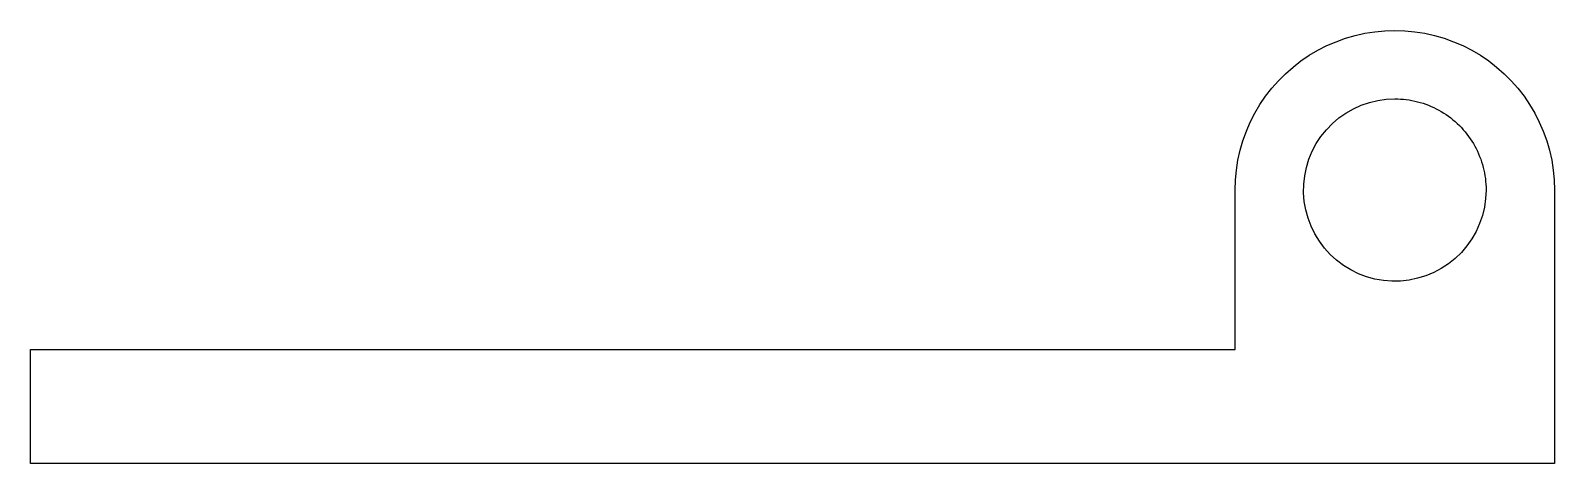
# Model space of a CAD drawing. Header units: metres. Extents: x -45.9 to 20.9, y 0 to 19.
import ezdxf

# ---------------------------------------------------------------- set-up
doc = ezdxf.new("R2010")
doc.units = ezdxf.units.M

msp = doc.modelspace()

# ---------------------------------------------------------------- linework, layer by layer
for points in [[(6.9, 12), (6.914, 12.44), (6.955, 12.877), (7.024, 13.312), (7.12, 13.741), (7.243, 14.163), (7.392, 14.577), (7.566, 14.98), (7.766, 15.372), (7.99, 15.751), (8.237, 16.114), (8.506, 16.462), (8.797, 16.792), (9.108, 17.103), (9.438, 17.394), (9.786, 17.663), (10.149, 17.91), (10.528, 18.134), (10.92, 18.334), (11.323, 18.508), (11.737, 18.657), (12.159, 18.78), (12.588, 18.876), (13.023, 18.945), (13.46, 18.986), (13.9, 19), (14.34, 18.986), (14.777, 18.945), (15.212, 18.876), (15.641, 18.78), (16.063, 18.657), (16.477, 18.508), (16.88, 18.334), (17.272, 18.134), (17.651, 17.91), (18.014, 17.663), (18.362, 17.394), (18.692, 17.103), (19.003, 16.792), (19.294, 16.462), (19.563, 16.114), (19.81, 15.751), (20.034, 15.372), (20.234, 14.98), (20.408, 14.577), (20.557, 14.163), (20.68, 13.741), (20.776, 13.312), (20.845, 12.877), (20.886, 12.44), (20.9, 12)], [(17.9, 12), (17.882, 11.624), (17.829, 11.25), (17.741, 10.884), (17.619, 10.528), (17.464, 10.184), (17.277, 9.857), (17.061, 9.548), (16.816, 9.262), (16.545, 9), (16.251, 8.764), (15.936, 8.557), (15.603, 8.381), (15.255, 8.236), (14.895, 8.126), (14.526, 8.049), (14.151, 8.008), (13.774, 8.002), (13.399, 8.032), (13.027, 8.096), (12.664, 8.196), (12.311, 8.329), (11.973, 8.495), (11.652, 8.692), (11.35, 8.918), (11.072, 9.172), (10.818, 9.45), (10.592, 9.752), (10.395, 10.073), (10.229, 10.411), (10.096, 10.764), (9.996, 11.127), (9.932, 11.499), (9.902, 11.874), (9.908, 12.251), (9.949, 12.626), (10.026, 12.995), (10.136, 13.355), (10.281, 13.703), (10.457, 14.036), (10.664, 14.351), (10.9, 14.645), (11.162, 14.916), (11.448, 15.161), (11.757, 15.377), (12.084, 15.564), (12.428, 15.719), (12.784, 15.841), (13.15, 15.929), (13.524, 15.982), (13.9, 16)], [(13.9, 16), (14.026, 15.998), (14.151, 15.992), (14.276, 15.982), (14.401, 15.968), (14.526, 15.951), (14.65, 15.929), (14.773, 15.904), (14.895, 15.874), (15.016, 15.841), (15.136, 15.804), (15.255, 15.764), (15.372, 15.719), (15.489, 15.671), (15.603, 15.619), (15.716, 15.564), (15.827, 15.505), (15.936, 15.443), (16.043, 15.377), (16.148, 15.308), (16.251, 15.236), (16.352, 15.161), (16.45, 15.082), (16.545, 15), (16.638, 14.916), (16.728, 14.828), (16.816, 14.738), (16.9, 14.645), (16.982, 14.55), (17.061, 14.452), (17.136, 14.351), (17.208, 14.248), (17.277, 14.143), (17.343, 14.036), (17.405, 13.927), (17.464, 13.816), (17.519, 13.703), (17.571, 13.589), (17.619, 13.472), (17.664, 13.355), (17.704, 13.236), (17.741, 13.116), (17.774, 12.995), (17.804, 12.873), (17.829, 12.75), (17.851, 12.626), (17.868, 12.501), (17.882, 12.376), (17.892, 12.251), (17.898, 12.126), (17.9, 12)], [(6.9, 5), (6.9, 5.14), (6.9, 5.28), (6.9, 5.42), (6.9, 5.56), (6.9, 5.7), (6.9, 5.84), (6.9, 5.98), (6.9, 6.12), (6.9, 6.26), (6.9, 6.4), (6.9, 6.54), (6.9, 6.68), (6.9, 6.82), (6.9, 6.96), (6.9, 7.1), (6.9, 7.24), (6.9, 7.38), (6.9, 7.52), (6.9, 7.66), (6.9, 7.8), (6.9, 7.94), (6.9, 8.08), (6.9, 8.22), (6.9, 8.36), (6.9, 8.5), (6.9, 8.64), (6.9, 8.78), (6.9, 8.92), (6.9, 9.06), (6.9, 9.2), (6.9, 9.34), (6.9, 9.48), (6.9, 9.62), (6.9, 9.76), (6.9, 9.9), (6.9, 10.04), (6.9, 10.18), (6.9, 10.32), (6.9, 10.46), (6.9, 10.6), (6.9, 10.74), (6.9, 10.88), (6.9, 11.02), (6.9, 11.16), (6.9, 11.3), (6.9, 11.44), (6.9, 11.58), (6.9, 11.72), (6.9, 11.86), (6.9, 12)], [(6.9, 5), (6.9, 5.14), (6.9, 5.28), (6.9, 5.42), (6.9, 5.56), (6.9, 5.7), (6.9, 5.84), (6.9, 5.98), (6.9, 6.12), (6.9, 6.26), (6.9, 6.4), (6.9, 6.54), (6.9, 6.68), (6.9, 6.82), (6.9, 6.96), (6.9, 7.1), (6.9, 7.24), (6.9, 7.38), (6.9, 7.52), (6.9, 7.66), (6.9, 7.8), (6.9, 7.94), (6.9, 8.08), (6.9, 8.22), (6.9, 8.36), (6.9, 8.5), (6.9, 8.64), (6.9, 8.78), (6.9, 8.92), (6.9, 9.06), (6.9, 9.2), (6.9, 9.34), (6.9, 9.48), (6.9, 9.62), (6.9, 9.76), (6.9, 9.9), (6.9, 10.04), (6.9, 10.18), (6.9, 10.32), (6.9, 10.46), (6.9, 10.6), (6.9, 10.74), (6.9, 10.88), (6.9, 11.02), (6.9, 11.16), (6.9, 11.3), (6.9, 11.44), (6.9, 11.58), (6.9, 11.72), (6.9, 11.86), (6.9, 12)], [(20.9, 12), (20.9, 11.76), (20.9, 11.52), (20.9, 11.28), (20.9, 11.04), (20.9, 10.8), (20.9, 10.56), (20.9, 10.32), (20.9, 10.08), (20.9, 9.84), (20.9, 9.6), (20.9, 9.36), (20.9, 9.12), (20.9, 8.88), (20.9, 8.64), (20.9, 8.4), (20.9, 8.16), (20.9, 7.92), (20.9, 7.68), (20.9, 7.44), (20.9, 7.2), (20.9, 6.96), (20.9, 6.72), (20.9, 6.48), (20.9, 6.24), (20.9, 6), (20.9, 5.76), (20.9, 5.52), (20.9, 5.28), (20.9, 5.04), (20.9, 4.8), (20.9, 4.56), (20.9, 4.32), (20.9, 4.08), (20.9, 3.84), (20.9, 3.6), (20.9, 3.36), (20.9, 3.12), (20.9, 2.88), (20.9, 2.64), (20.9, 2.4), (20.9, 2.16), (20.9, 1.92), (20.9, 1.68), (20.9, 1.44), (20.9, 1.2), (20.9, 0.96), (20.9, 0.72), (20.9, 0.48), (20.9, 0.24), (20.9, 0)], [(-45.9, 0), (-45.9, 0.1), (-45.9, 0.2), (-45.9, 0.3), (-45.9, 0.4), (-45.9, 0.5), (-45.9, 0.6), (-45.9, 0.7), (-45.9, 0.8), (-45.9, 0.9), (-45.9, 1), (-45.9, 1.1), (-45.9, 1.2), (-45.9, 1.3), (-45.9, 1.4), (-45.9, 1.5), (-45.9, 1.6), (-45.9, 1.7), (-45.9, 1.8), (-45.9, 1.9), (-45.9, 2), (-45.9, 2.1), (-45.9, 2.2), (-45.9, 2.3), (-45.9, 2.4), (-45.9, 2.5), (-45.9, 2.6), (-45.9, 2.7), (-45.9, 2.8), (-45.9, 2.9), (-45.9, 3), (-45.9, 3.1), (-45.9, 3.2), (-45.9, 3.3), (-45.9, 3.4), (-45.9, 3.5), (-45.9, 3.6), (-45.9, 3.7), (-45.9, 3.8), (-45.9, 3.9), (-45.9, 4), (-45.9, 4.1), (-45.9, 4.2), (-45.9, 4.3), (-45.9, 4.4), (-45.9, 4.5), (-45.9, 4.6), (-45.9, 4.7), (-45.9, 4.8), (-45.9, 4.9), (-45.9, 5)], [(-45.9, 5), (-44.844, 5), (-43.788, 5), (-42.732, 5), (-41.676, 5), (-40.62, 5), (-39.564, 5), (-38.508, 5), (-37.452, 5), (-36.396, 5), (-35.34, 5), (-34.284, 5), (-33.228, 5), (-32.172, 5), (-31.116, 5), (-30.06, 5), (-29.004, 5), (-27.948, 5), (-26.892, 5), (-25.836, 5), (-24.78, 5), (-23.724, 5), (-22.668, 5), (-21.612, 5), (-20.556, 5), (-19.5, 5), (-18.444, 5), (-17.388, 5), (-16.332, 5), (-15.276, 5), (-14.22, 5), (-13.164, 5), (-12.108, 5), (-11.052, 5), (-9.996, 5), (-8.94, 5), (-7.884, 5), (-6.828, 5), (-5.772, 5), (-4.716, 5), (-3.66, 5), (-2.604, 5), (-1.548, 5), (-0.492, 5), (0.564, 5), (1.62, 5), (2.676, 5), (3.732, 5), (4.788, 5), (5.844, 5), (6.9, 5)], [(-20, 5), (-19.462, 5), (-18.924, 5), (-18.386, 5), (-17.848, 5), (-17.31, 5), (-16.772, 5), (-16.234, 5), (-15.696, 5), (-15.158, 5), (-14.62, 5), (-14.082, 5), (-13.544, 5), (-13.006, 5), (-12.468, 5), (-11.93, 5), (-11.392, 5), (-10.854, 5), (-10.316, 5), (-9.778, 5), (-9.24, 5), (-8.702, 5), (-8.164, 5), (-7.626, 5), (-7.088, 5), (-6.55, 5), (-6.012, 5), (-5.474, 5), (-4.936, 5), (-4.398, 5), (-3.86, 5), (-3.322, 5), (-2.784, 5), (-2.246, 5), (-1.708, 5), (-1.17, 5), (-0.632, 5), (-0.094, 5), (0.444, 5), (0.982, 5), (1.52, 5), (2.058, 5), (2.596, 5), (3.134, 5), (3.672, 5), (4.21, 5), (4.748, 5), (5.286, 5), (5.824, 5), (6.362, 5), (6.9, 5)], [(20.9, 0), (19.564, 0), (18.228, 0), (16.892, 0), (15.556, 0), (14.22, 0), (12.884, 0), (11.548, 0), (10.212, 0), (8.876, 0), (7.54, 0), (6.204, 0), (4.868, 0), (3.532, 0), (2.196, 0), (0.86, 0), (-0.476, 0), (-1.812, 0), (-3.148, 0), (-4.484, 0), (-5.82, 0), (-7.156, 0), (-8.492, 0), (-9.828, 0), (-11.164, 0), (-12.5, 0), (-13.836, 0), (-15.172, 0), (-16.508, 0), (-17.844, 0), (-19.18, 0), (-20.516, 0), (-21.852, 0), (-23.188, 0), (-24.524, 0), (-25.86, 0), (-27.196, 0), (-28.532, 0), (-29.868, 0), (-31.204, 0), (-32.54, 0), (-33.876, 0), (-35.212, 0), (-36.548, 0), (-37.884, 0), (-39.22, 0), (-40.556, 0), (-41.892, 0), (-43.228, 0), (-44.564, 0), (-45.9, 0)]]:
    msp.add_lwpolyline(points)

doc.saveas('drawing.dxf')
